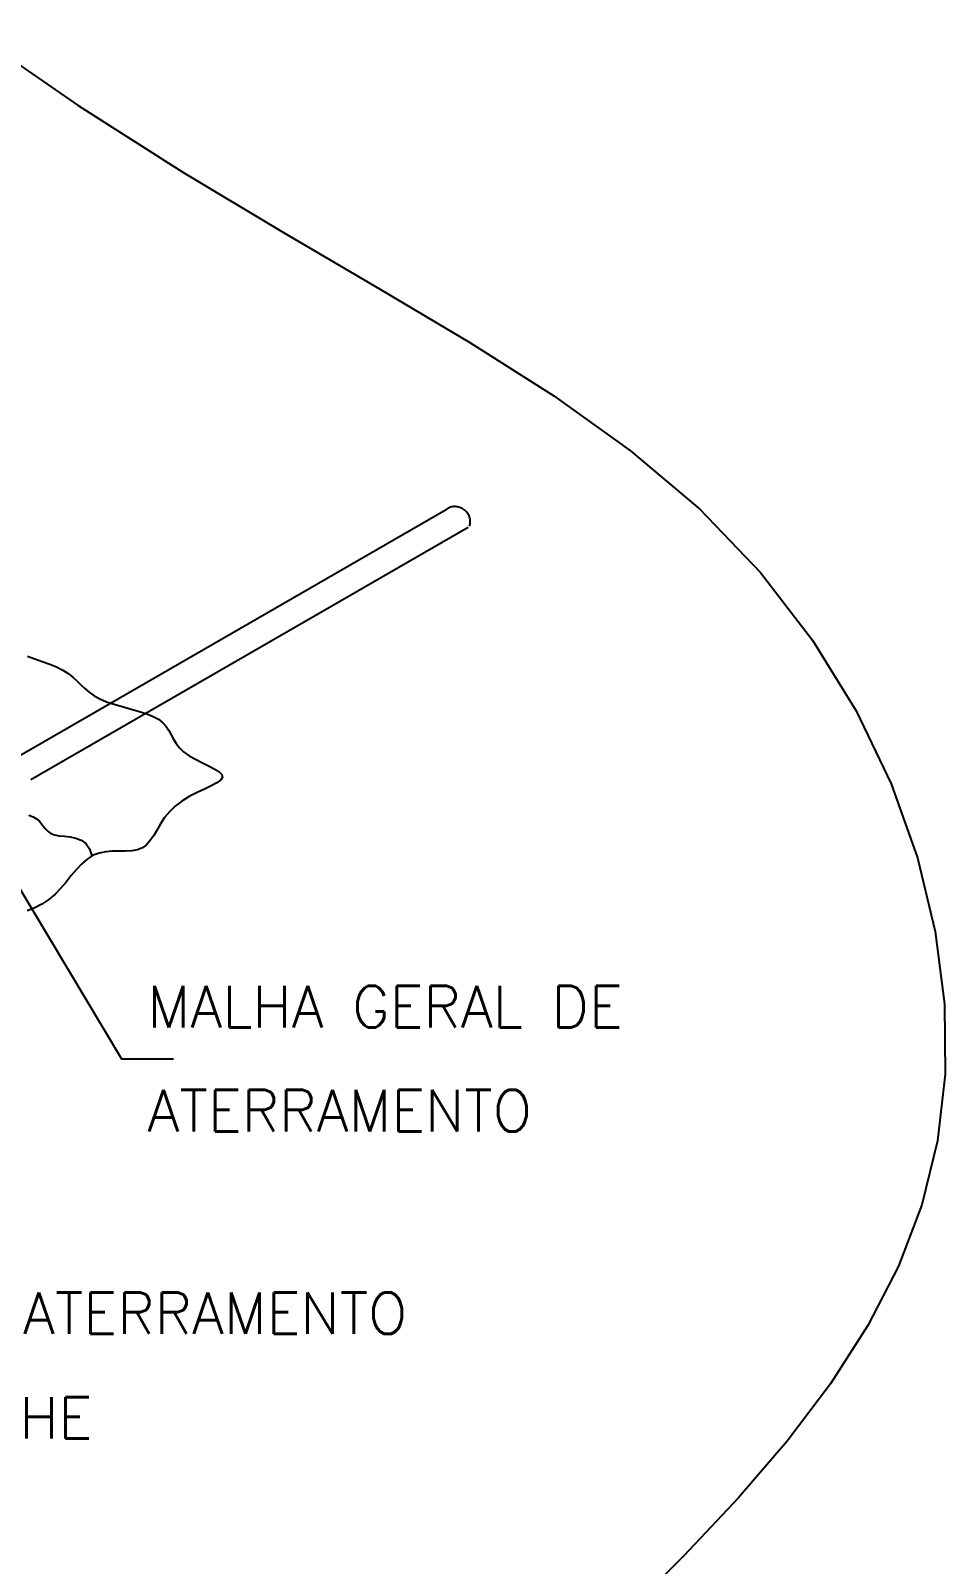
# Model space of a CAD drawing. Header units: millimetres. Extents: x -5770.7 to -5752, y -4439.8 to -4409.6.
# Drawn here: x -5756.44 to -5752.03, y -4434.15 to -4426.76 of the extents above; entities that cross this region are included whole.
import ezdxf

# ---------------------------------------------------------------- set-up
doc = ezdxf.new("R2010")
doc.units = ezdxf.units.MM
doc.header["$LTSCALE"] = 10
doc.linetypes.add('DASHEDX2', pattern=[1.5, 1, -0.5])
doc.layers.add('Termotécnica', color=7, linetype='Continuous')
doc.styles.add('r80', font='romans.shx')

msp = doc.modelspace()

# ---------------------------------------------------------------- linework, layer by layer
at = {"layer": 'Termotécnica', "color": 1, "linetype": 'DASHEDX2'}
for p, q in [((-5756.5413, -4430.2835), (-5754.4352, -4429.0676)), ((-5756.436, -4430.3694), (-5754.3299, -4429.1534))]:
    msp.add_line(p, q, dxfattribs=at)
at = {"layer": 'Termotécnica', "color": 2}
for p, q in [((-5756.6701, -4430.5921), (-5755.9988, -4431.7144)), ((-5755.9988, -4431.7144), (-5755.7488, -4431.7144))]:
    msp.add_line(p, q, dxfattribs=at)
for points in [[(-5756.7288, -4426.7615), (-5756.208, -4427.1223), (-5755.7033, -4427.4435), (-5755.2182, -4427.7345), (-5754.7565, -4428.0047), (-5754.3216, -4428.2636), (-5753.9171, -4428.5205), (-5753.5467, -4428.7849), (-5753.214, -4429.0661), (-5752.9219, -4429.3712), (-5752.6709, -4429.6972), (-5752.4613, -4430.0386), (-5752.2928, -4430.3901), (-5752.1656, -4430.7462), (-5752.0796, -4431.1015), (-5752.0348, -4431.4505), (-5752.0312, -4431.788), (-5752.0685, -4432.1097), (-5752.1447, -4432.417), (-5752.2575, -4432.7126), (-5752.4046, -4432.9991), (-5752.5837, -4433.2793), (-5752.7925, -4433.5557), (-5753.0286, -4433.831), (-5753.2898, -4434.108), (-5753.5733, -4434.389)], [(-5756.452, -4429.775), (-5756.4163, -4429.7877), (-5756.3801, -4429.8002), (-5756.3446, -4429.813), (-5756.3112, -4429.8266), (-5756.2813, -4429.8414), (-5756.2556, -4429.8578), (-5756.2334, -4429.8753), (-5756.2134, -4429.8936), (-5756.1944, -4429.9122), (-5756.1752, -4429.9307), (-5756.1544, -4429.9486), (-5756.1308, -4429.9655), (-5756.1032, -4429.9808), (-5756.0707, -4429.9944), (-5756.0345, -4430.0065), (-5755.996, -4430.0178), (-5755.9566, -4430.0286), (-5755.918, -4430.0396), (-5755.8816, -4430.0513), (-5755.8488, -4430.0641), (-5755.8212, -4430.0787), (-5755.7998, -4430.0953), (-5755.7834, -4430.1137), (-5755.7705, -4430.1333), (-5755.7593, -4430.1539), (-5755.7482, -4430.1749), (-5755.7357, -4430.1958), (-5755.72, -4430.2163), (-5755.6995, -4430.2358), (-5755.6734, -4430.2541), (-5755.6432, -4430.2711), (-5755.6114, -4430.2871), (-5755.5804, -4430.3022), (-5755.5527, -4430.3166), (-5755.5305, -4430.3305), (-5755.5163, -4430.344), (-5755.5126, -4430.3574), (-5755.5208, -4430.3708), (-5755.5395, -4430.3846), (-5755.5663, -4430.3992), (-5755.599, -4430.4149), (-5755.6351, -4430.4321), (-5755.6724, -4430.4512), (-5755.7085, -4430.4727), (-5755.7411, -4430.4968), (-5755.7684, -4430.5237), (-5755.7911, -4430.5525), (-5755.8104, -4430.582), (-5755.8275, -4430.611), (-5755.8437, -4430.6383), (-5755.86, -4430.6628), (-5755.8779, -4430.6832), (-5755.8984, -4430.6984), (-5755.9225, -4430.7078), (-5755.9497, -4430.7123), (-5755.9793, -4430.7139), (-5756.0104, -4430.714), (-5756.0424, -4430.7144), (-5756.0745, -4430.7168), (-5756.1059, -4430.7228), (-5756.1358, -4430.734), (-5756.1638, -4430.7517), (-5756.1901, -4430.7749), (-5756.2154, -4430.8021), (-5756.2404, -4430.8319), (-5756.2657, -4430.8628), (-5756.2919, -4430.8933), (-5756.3196, -4430.9221), (-5756.3495, -4430.9475), (-5756.382, -4430.9687), (-5756.4166, -4430.9863), (-5756.4529, -4431.0015)], [(-5756.4446, -4430.5407), (-5756.424, -4430.5484), (-5756.4075, -4430.5582), (-5756.3944, -4430.5698), (-5756.3836, -4430.5824), (-5756.3738, -4430.5953), (-5756.3639, -4430.6078), (-5756.3526, -4430.6191), (-5756.3388, -4430.6285), (-5756.3212, -4430.6353), (-5756.2991, -4430.6393), (-5756.2737, -4430.6418), (-5756.2465, -4430.6449), (-5756.2193, -4430.6506), (-5756.1936, -4430.6606), (-5756.1711, -4430.6771), (-5756.1534, -4430.702), (-5756.1422, -4430.7372)]]:
    msp.add_lwpolyline(points, dxfattribs=at)
at = {"layer": 'Termotécnica', "color": 1, "linetype": 'DASHEDX2'}
msp.add_arc((-5754.3929, -4429.128), 0.0738, 343.4713, 125.0199, dxfattribs=at)

# ---------------------------------------------------------------- texts
at = {"layer": 'Termotécnica', "color": 2, "style": 'r80'}
for s, p in [('MALHA GERAL DE ', (-5755.8734, -4431.563)), ('ATERRAMENTO', (-5755.8736, -4432.0643)), ('HASTE DE ATERRAMENTO', (-5757.9051, -4433.0397)), ('VER DETALHE', (-5757.9049, -4433.5435))]:
    msp.add_text(s, height=0.2, dxfattribs=at).set_placement(p)

doc.saveas('drawing.dxf')
